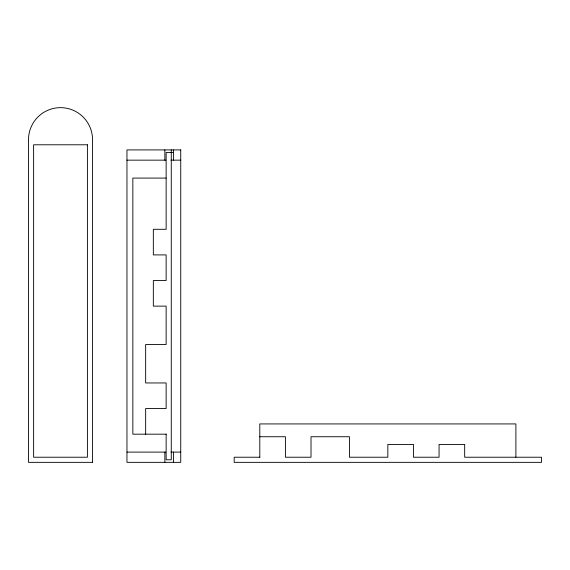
<?xml version="1.0" encoding="UTF-8"?>
<svg xmlns="http://www.w3.org/2000/svg" width="570" height="570" viewBox="0 0 570 570"><rect width="100%" height="100%" fill="white"/><g stroke="black" fill="none" stroke-linecap="round" stroke-linejoin="round"><path stroke-width="0.85" d="M173.565 152.468L166.141 152.468L166.141 229.297L153.337 229.297L153.337 254.911L166.141 254.911L166.141 280.518L153.337 280.518L153.337 306.126L166.141 306.126L166.141 344.544L145.656 344.544L145.656 382.955L166.141 382.955L166.141 408.569L145.656 408.569L145.656 434.176M126.96 160.156L165.749 160.156M170.957 160.156L180.74 160.156M166.141 178.082L132.846 178.082L132.846 434.176L166.141 434.176M259.792 436.734L285.406 436.734L285.406 457.226L311.013 457.226L311.013 436.734L349.431 436.734L349.431 457.226L387.842 457.226L387.842 444.422L413.45 444.422L413.45 457.226L439.064 457.226L439.064 444.422L464.671 444.422L464.671 457.226L541.5 457.226L541.5 462.348L234.185 462.348L234.185 457.226L259.941 457.226M126.96 452.103L165.749 452.103M170.957 452.103L180.74 452.103M515.893 457.226L515.893 423.93L259.792 423.93L259.792 457.226M173.565 149.91L173.565 160.156M173.565 452.103L173.565 462.348M171.264 149.91L171.264 459.783L166.141 459.783L166.141 434.026M164.858 149.91L164.858 160.156M164.858 452.103L164.858 462.348M87.402 144.787L33.623 144.787L33.623 457.226L87.402 457.226L87.402 144.787M180.74 149.91L126.96 149.91L126.96 462.348L180.74 462.348L180.74 149.91M92.525 462.348L28.5 462.348L28.5 139.664A32.013 32.013 0 0 1 60.513 107.652A32.013 32.013 0 0 1 92.525 139.664L92.525 462.348"/></g></svg>
